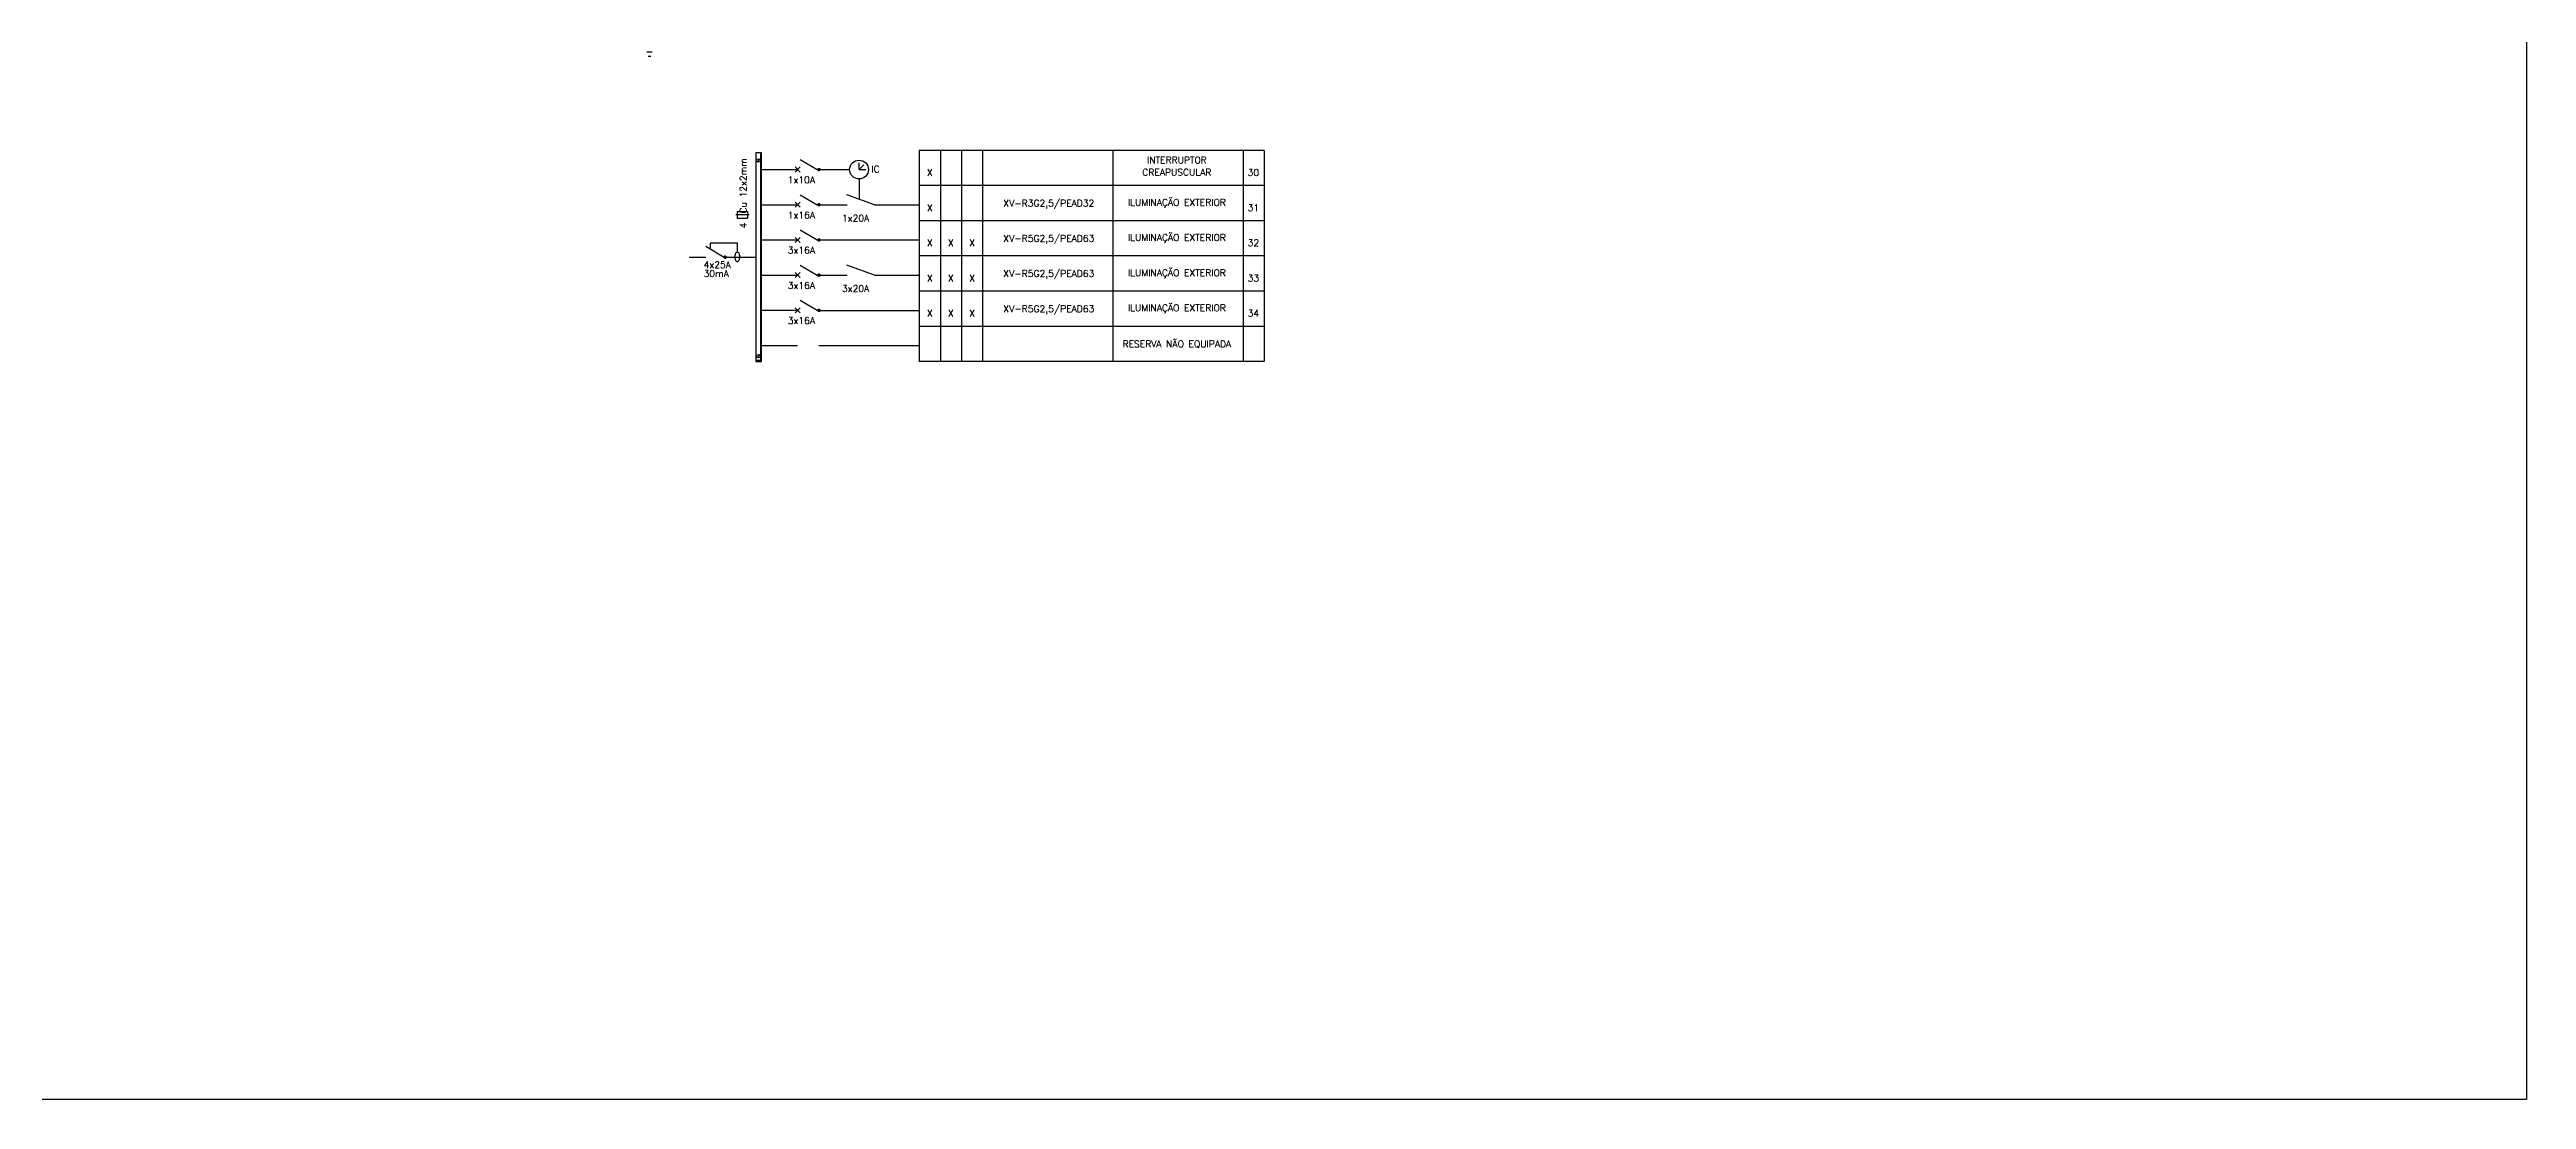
# Model space of a CAD drawing. Header units: millimetres. Extents: x 145 to 60311, y -8355 to 8851.
# Drawn here: x 437 to 507.3, y 323.8 to 353.6 of the extents above; entities that cross this region are included whole.
import ezdxf
from ezdxf.enums import TextEntityAlignment as Align

# ---------------------------------------------------------------- set-up
doc = ezdxf.new("R2010")
doc.units = ezdxf.units.MM
doc.layers.add('quadros', color=1, linetype='Continuous')
doc.styles.add('ROMANS', font='romans', dxfattribs={"height": 1.2})

msp = doc.modelspace()

# ---------------------------------------------------------------- linework, layer by layer
msp.add_lwpolyline([(283.927, 489.945), (507.337, 489.945), (507.337, 323.781), (283.927, 323.781)], close=True)
at = {"layer": 'quadros', "ltscale": 0.1}
for p, q in [((453.932, 353.552), (454.075, 353.552)), ((453.968, 353.427), (454.039, 353.427))]:
    msp.add_line(p, q, dxfattribs=at)
at = {"layer": 'quadros', "lineweight": 30}
for p, q in [((457.188, 350.684), (457.027, 350.684)), ((457.027, 350.684), (457.027, 344.749)), ((457.157, 350.649), (457.157, 344.782)), ((457.188, 344.749), (457.188, 350.684)), ((471.468, 350.749), (461.668, 350.749)), ((457.064, 350.419), (457.14, 350.5)), ((457.188, 350.205), (458.213, 350.205)), ((458.14, 350.278), (458.286, 350.133)), ((458.14, 350.133), (458.286, 350.278)), ((458.763, 350.196), (458.288, 350.481)), ((458.817, 350.204), (459.69, 350.204)), ((459.957, 350.204), (459.957, 350.399)), ((459.957, 350.204), (460.094, 350.342)), ((459.957, 350.204), (460.152, 350.204)), ((459.957, 349.937), (459.957, 349.359)), ((457.188, 349.205), (458.213, 349.205)), ((458.14, 349.278), (458.286, 349.133)), ((458.14, 349.133), (458.286, 349.278)), ((458.763, 349.196), (458.288, 349.481)), ((458.81, 349.204), (459.619, 349.204)), ((460.393, 349.204), (461.668, 349.204)), ((471.468, 349.749), (461.668, 349.749)), ((456.452, 348.925), (456.836, 348.925)), ((456.49, 349.014), (456.79, 349.014)), ((456.49, 349.014), (456.49, 348.814)), ((456.79, 348.814), (456.49, 348.814)), ((456.79, 349.014), (456.79, 348.814)), ((458.763, 348.196), (458.288, 348.481)), ((471.468, 348.749), (461.668, 348.749)), ((471.468, 348.749), (461.668, 348.749)), ((471.468, 348.749), (461.668, 348.749)), ((471.468, 348.749), (461.668, 348.749)), ((471.468, 348.749), (461.668, 348.749)), ((471.468, 348.749), (461.668, 348.749)), ((471.468, 348.749), (461.668, 348.749)), ((471.468, 348.749), (461.668, 348.749)), ((471.468, 348.749), (461.668, 348.749)), ((471.468, 348.749), (461.668, 348.749)), ((471.468, 348.749), (461.668, 348.749)), ((455.129, 347.716), (455.602, 347.716)), ((455.129, 347.716), (455.552, 347.716)), ((456.102, 347.716), (455.602, 348.016)), ((455.723, 348.111), (455.723, 347.944)), ((456.499, 348.111), (455.723, 348.111)), ((456.187, 347.716), (457.027, 347.716)), ((456.499, 347.859), (456.499, 348.111)), ((457.188, 348.205), (458.213, 348.205)), ((458.14, 348.278), (458.286, 348.133)), ((458.14, 348.133), (458.286, 348.278)), ((458.81, 348.204), (459.619, 348.204)), ((459.619, 348.204), (461.668, 348.204)), ((471.468, 347.749), (461.668, 347.749)), ((471.468, 347.749), (461.668, 347.749)), ((471.468, 347.749), (461.668, 347.749)), ((471.468, 347.749), (461.668, 347.749)), ((471.468, 347.749), (461.668, 347.749)), ((471.468, 347.749), (461.668, 347.749)), ((471.468, 347.749), (461.668, 347.749)), ((471.468, 347.749), (461.668, 347.749)), ((471.468, 347.749), (461.668, 347.749)), ((471.468, 347.749), (461.668, 347.749)), ((471.468, 347.749), (461.668, 347.749)), ((457.188, 347.205), (458.213, 347.205)), ((458.14, 347.278), (458.286, 347.133)), ((458.14, 347.133), (458.286, 347.278)), ((458.763, 347.196), (458.288, 347.481)), ((458.81, 347.204), (459.619, 347.204)), ((460.393, 347.204), (461.668, 347.204)), ((458.763, 346.196), (458.288, 346.481)), ((471.468, 346.749), (461.668, 346.749)), ((471.468, 346.749), (461.668, 346.749)), ((471.468, 346.749), (461.668, 346.749)), ((471.468, 346.749), (461.668, 346.749)), ((471.468, 346.749), (461.668, 346.749)), ((471.468, 346.749), (461.668, 346.749)), ((471.468, 346.749), (461.668, 346.749)), ((471.468, 346.749), (461.668, 346.749)), ((471.468, 346.749), (461.668, 346.749)), ((471.468, 346.749), (461.668, 346.749)), ((471.468, 346.749), (461.668, 346.749)), ((457.188, 346.205), (458.213, 346.205)), ((458.14, 346.278), (458.286, 346.133)), ((458.14, 346.133), (458.286, 346.278)), ((458.81, 346.204), (459.619, 346.204)), ((459.619, 346.204), (461.668, 346.204)), ((471.468, 345.749), (461.668, 345.749)), ((471.468, 345.749), (461.668, 345.749)), ((471.468, 345.749), (461.668, 345.749)), ((471.468, 345.749), (461.668, 345.749)), ((471.468, 345.749), (461.668, 345.749)), ((471.468, 345.749), (461.668, 345.749)), ((471.468, 345.749), (461.668, 345.749)), ((471.468, 345.749), (461.668, 345.749)), ((471.468, 345.749), (461.668, 345.749)), ((471.468, 345.749), (461.668, 345.749)), ((471.468, 345.749), (461.668, 345.749)), ((457.064, 344.859), (457.14, 344.94)), ((457.188, 345.205), (458.213, 345.205)), ((458.817, 345.204), (461.668, 345.204)), ((457.027, 344.749), (457.188, 344.749)), ((457.157, 344.782), (457.032, 344.782)), ((471.468, 344.749), (461.668, 344.749)), ((471.468, 344.749), (461.668, 344.749)), ((471.468, 344.749), (461.668, 344.749)), ((471.468, 344.749), (461.668, 344.749)), ((471.468, 344.749), (461.668, 344.749)), ((471.468, 344.749), (461.668, 344.749)), ((471.468, 344.749), (461.668, 344.749)), ((471.468, 344.749), (461.668, 344.749)), ((471.468, 344.749), (461.668, 344.749)), ((471.468, 344.749), (461.668, 344.749)), ((471.468, 344.749), (461.668, 344.749))]:
    msp.add_line(p, q, dxfattribs=at)
at = {"layer": 'quadros', "lineweight": 30, "ltscale": 0.1}
for p, q in [((461.668, 350.749), (461.668, 349.749)), ((462.268, 350.749), (462.268, 349.749)), ((462.868, 350.749), (462.868, 349.749)), ((463.468, 350.749), (463.468, 349.749)), ((467.168, 350.749), (467.168, 349.749)), ((470.868, 350.749), (470.868, 349.749)), ((471.468, 350.749), (471.468, 349.749)), ((460.393, 349.204), (459.607, 349.484)), ((461.668, 349.749), (461.668, 348.749)), ((462.268, 349.749), (462.268, 348.749)), ((462.868, 349.749), (462.868, 348.749)), ((463.468, 349.749), (463.468, 348.749)), ((467.168, 349.749), (467.168, 348.749)), ((470.868, 349.749), (470.868, 348.749)), ((471.468, 349.749), (471.468, 348.749)), ((461.668, 348.749), (461.668, 347.749)), ((462.268, 348.749), (462.268, 347.749)), ((462.868, 348.749), (462.868, 347.749)), ((463.468, 348.749), (463.468, 347.749)), ((467.168, 348.749), (467.168, 347.749)), ((470.868, 348.749), (470.868, 347.749)), ((471.468, 348.749), (471.468, 347.749)), ((461.668, 347.749), (461.668, 346.749)), ((462.268, 347.749), (462.268, 346.749)), ((462.868, 347.749), (462.868, 346.749)), ((463.468, 347.749), (463.468, 346.749)), ((467.168, 347.749), (467.168, 346.749)), ((470.868, 347.749), (470.868, 346.749)), ((471.468, 347.749), (471.468, 346.749)), ((460.393, 347.204), (459.607, 347.484)), ((461.668, 346.749), (461.668, 345.749)), ((462.268, 346.749), (462.268, 345.749)), ((462.868, 346.749), (462.868, 345.749)), ((463.468, 346.749), (463.468, 345.749)), ((467.168, 346.749), (467.168, 345.749)), ((470.868, 346.749), (470.868, 345.749)), ((471.468, 346.749), (471.468, 345.749)), ((461.668, 345.749), (461.668, 344.749)), ((462.268, 345.749), (462.268, 344.749)), ((462.868, 345.749), (462.868, 344.749)), ((463.468, 345.749), (463.468, 344.749)), ((467.168, 345.749), (467.168, 344.749)), ((470.868, 345.749), (470.868, 344.749)), ((471.468, 345.749), (471.468, 344.749))]:
    msp.add_line(p, q, dxfattribs=at)
at = {"layer": 'quadros', "lineweight": 30, "const_width": 0.05}
for points in [[(458.817, 350.179, 1), (458.817, 350.229, 1)], [(458.817, 349.179, 1), (458.817, 349.229, 1)], [(456.152, 347.691, 1), (456.152, 347.741, 1)], [(458.817, 348.179, 1), (458.817, 348.229, 1)], [(458.817, 347.179, 1), (458.817, 347.229, 1)], [(458.817, 346.179, 1), (458.817, 346.229, 1)]]:
    msp.add_lwpolyline(points, format="xyb", close=True, dxfattribs=at)
at = {"layer": 'quadros', "lineweight": 30}
msp.add_lwpolyline([(456.571, 347.723, 0.054222), (456.565, 347.778, 0.068058), (456.55, 347.819, 0.105451), (456.523, 347.85, 0.167042), (456.499, 347.859, 0.167042), (456.474, 347.85, 0.105451), (456.448, 347.819, 0.068058), (456.433, 347.778, 0.054222), (456.427, 347.723, 0.054222), (456.433, 347.669, 0.068058), (456.448, 347.628, 0.105451), (456.474, 347.597, 0.167042), (456.499, 347.588, 0.167042), (456.523, 347.597, 0.105451), (456.55, 347.628, 0.068058), (456.565, 347.669, 0.054222)], format="xyb", close=True, dxfattribs=at)
for centre, radius in [((457.102, 350.461), 0.0495), ((459.957, 350.204), 0.267), ((457.102, 344.901), 0.0495)]:
    msp.add_circle(centre, radius, dxfattribs=at)

# ---------------------------------------------------------------- texts
at = {"layer": 'quadros', "lineweight": 30, "style": 'ROMANS'}
for s, p in [('INTERRUPTOR', (468.988, 350.377)), ('X', (461.968, 350.025)), ('CREAPUSCULAR', (468.988, 350.032)), ('30', (471.164, 350.025)), ('X', (461.968, 349.025)), ('XV-R3G2,5/PEAD32', (465.351, 349.153)), ('ILUMINAÇÃO EXTERIOR', (468.988, 349.177)), ('31', (471.164, 349.025)), ('ILUMINAÇÃO EXTERIOR', (468.988, 348.177)), ('X', (461.968, 348.025)), ('X', (462.568, 348.025)), ('X', (463.168, 348.025)), ('XV-R5G2,5/PEAD63', (465.351, 348.153)), ('32', (471.164, 348.025)), ('X', (461.968, 347.025)), ('X', (462.568, 347.025)), ('X', (463.168, 347.025)), ('XV-R5G2,5/PEAD63', (465.351, 347.153)), ('ILUMINAÇÃO EXTERIOR', (468.988, 347.177)), ('33', (471.164, 347.025)), ('XV-R5G2,5/PEAD63', (465.351, 346.153)), ('ILUMINAÇÃO EXTERIOR', (468.988, 346.177)), ('X', (461.968, 346.025)), ('X', (462.568, 346.025)), ('X', (463.168, 346.025)), ('34', (471.164, 346.025)), ('RESERVA NÃO EQUIPADA', (468.988, 345.153))]:
    msp.add_text(s, height=0.19, dxfattribs=at).set_placement(p, align=Align.CENTER)
msp.add_text('4  Cu 12x2mm', height=0.19, rotation=90, dxfattribs=at).set_placement((456.763, 348.532))
for s, p in [('1x10A', (457.932, 349.816)), ('IC', (460.309, 350.125)), ('1x16A', (457.932, 348.816)), ('1x20A', (459.473, 348.729)), ('3x16A', (457.932, 347.816)), ('4x25A', (455.542, 347.405)), ('30mA', (455.542, 347.152)), ('3x16A', (457.932, 346.816)), ('3x20A', (459.473, 346.729)), ('3x16A', (457.932, 345.816))]:
    msp.add_text(s, height=0.19, dxfattribs=at).set_placement(p)

doc.saveas('drawing.dxf')
